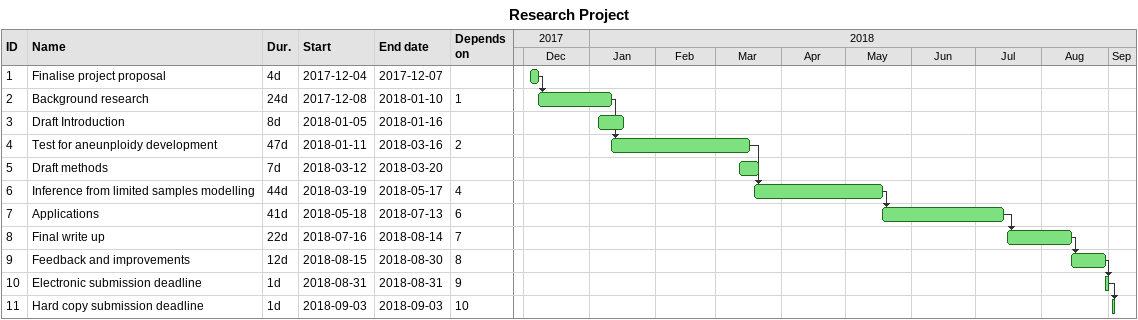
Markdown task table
Research Project

| ID | Task | Duration | Start | Finish | Predecessors |
|---|---|---|---|---|---|
| 1 | Finalise project proposal | 4d | 2017-12-04 | 2017-12-07 |  |
| 2 | Background research | 24d | 2017-12-08 | 2018-01-10 | 1 |
| 3 | Draft Introduction | 8d | 2018-01-05 | 2018-01-16 |  |
| 4 | Test for aneunploidy development | 47d | 2018-01-11 | 2018-03-16 | 2 |
| 5 | Draft methods | 7d | 2018-03-12 | 2018-03-20 |  |
| 6 | Inference from limited samples modelling | 44d | 2018-03-19 | 2018-05-17 | 4 |
| 7 | Applications | 41d | 2018-05-18 | 2018-07-13 | 6 |
| 8 | Final write up | 22d | 2018-07-16 | 2018-08-14 | 7 |
| 9 | Feedback and improvements | 12d | 2018-08-15 | 2018-08-30 | 8 |
| 10 | Electronic submission deadline | 1d | 2018-08-31 | 2018-08-31 | 9 |
| 11 | Hard copy submission deadline | 1d | 2018-09-03 | 2018-09-03 | 10 |
